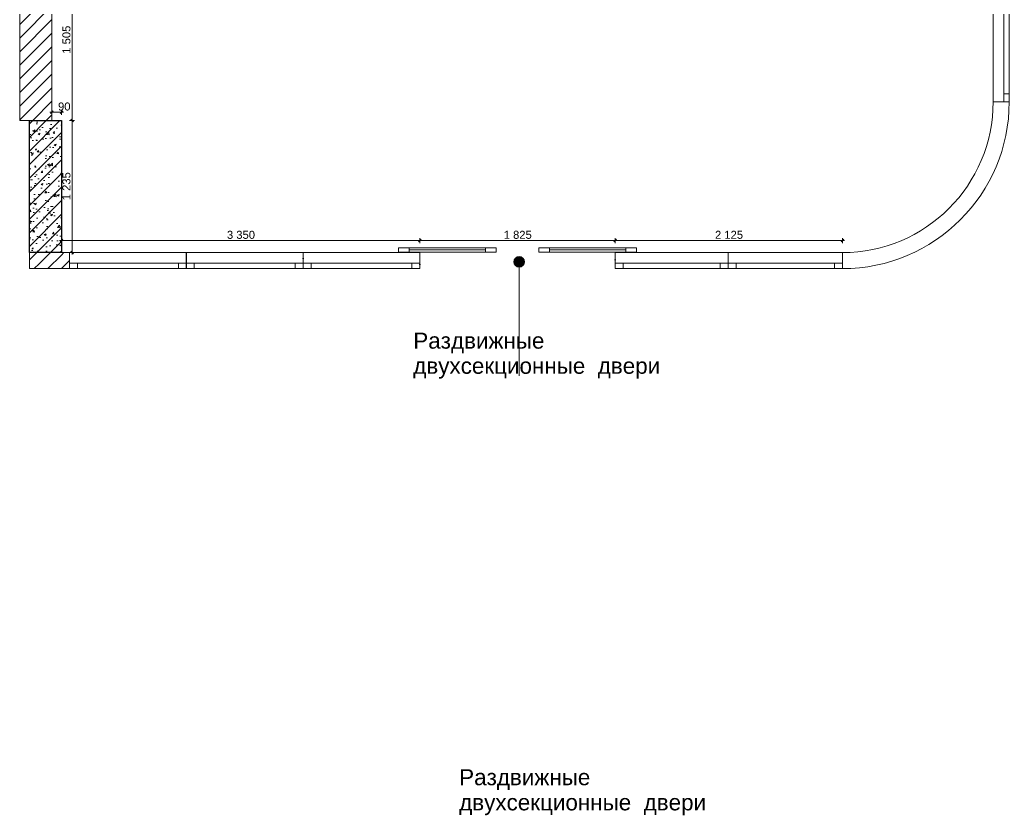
# Model space of a CAD drawing. Header units: millimetres. Extents: x 2336463 to 2579121, y 595385 to 778077.
# Drawn here: x 2449508 to 2458758, y 725320 to 732755 of the extents above; entities that cross this region are included whole.
import ezdxf

# ---------------------------------------------------------------- set-up
doc = ezdxf.new("R2010")
doc.units = ezdxf.units.MM
doc.header["$MEASUREMENT"] = 0
for name, color, linetype in [('+обмер', 7, 'Continuous'), ('+развертка', 7, 'Continuous'), ('сит план', 7, 'Continuous')]:
    doc.layers.add(name, color=color, linetype=linetype)
for name, color, linetype, lineweight in [('+обмер_Ном._пера__1', 7, 'Continuous', 13), ('+развертка_Ном._пера__1', 7, 'Continuous', 13), ('Двери ARCHICAD_Ном._пера__1', 7, 'Continuous', 13), ('Окна ARCHICAD_Ном._пера__1', 7, 'Continuous', 13), ('сит план_Ном._пера__1', 7, 'Continuous', 13), ('сит план_Ном._пера__21', 7, 'Continuous', 30)]:
    doc.layers.add(name, color=color, linetype=linetype, lineweight=lineweight)
doc.layers.add('+обмер_Ном._пера__242', color=7, linetype='Continuous', lineweight=13, true_color=0x1b55b5)
doc.layers.add('сит план_Ном._пера__87', color=7, linetype='Continuous', lineweight=20, true_color=0x6a6a6a)
doc.styles.add('СГЕНЕРИР_СТИЛЬ_1', font='arial.ttf')
doc.dimstyles.new('СГЕНЕРИР_СТИЛЬ__1', dxfattribs={"dimtxt": 75, "dimasz": 23.75, "dimexe": 0.18, "dimexo": 300, "dimgap": 0, "dimtad": 1, "dimtih": 1, "dimtoh": 1, "dimdec": 0, "dimzin": 0, "dimdsep": 46, "dimtxsty": 'СГЕНЕРИР_СТИЛЬ_1', "dimblk": 'ARROWHEAD_6', "dimblk1": 'ARROWHEAD_6', "dimblk2": 'ARROWHEAD_6', "dimcen": 0.09, "dimclrd": 256, "dimclre": 256, "dimclrt": 256, "dimazin": 0, "dimtfac": 1, "dimtdec": 4, "dimtmove": 0, "dimatfit": 3, "dimfxl": 0, "dimtolj": 1, "dimtzin": 0, "dimarcsym": 0})
doc.dimstyles.new('СГЕНЕРИР_СТИЛЬ__2', dxfattribs={"dimtxt": 75, "dimasz": 23.75, "dimexe": 0.18, "dimexo": 300, "dimgap": 0, "dimtad": 1, "dimdec": 0, "dimzin": 0, "dimdsep": 46, "dimtxsty": 'СГЕНЕРИР_СТИЛЬ_1', "dimblk": 'ARROWHEAD_6', "dimblk1": 'ARROWHEAD_6', "dimblk2": 'ARROWHEAD_6', "dimcen": 0.09, "dimclrd": 256, "dimclre": 256, "dimclrt": 256, "dimazin": 0, "dimtfac": 1, "dimtdec": 4, "dimtmove": 0, "dimatfit": 3, "dimfxl": 0, "dimtolj": 1, "dimtzin": 0, "dimarcsym": 0})
doc.dimstyles.new('СГЕНЕРИР_СТИЛЬ__4', dxfattribs={"dimtxt": 75, "dimasz": 23.75, "dimexe": 0.18, "dimexo": 300, "dimgap": 0, "dimtad": 1, "dimtih": 1, "dimtoh": 1, "dimdec": 0, "dimzin": 0, "dimdsep": 46, "dimtxsty": 'СГЕНЕРИР_СТИЛЬ_1', "dimblk": 'ARROWHEAD_6', "dimblk1": 'ARROWHEAD_6', "dimblk2": 'ARROWHEAD_6', "dimcen": 0.09, "dimclrd": 256, "dimclre": 256, "dimclrt": 256, "dimazin": 0, "dimtfac": 1, "dimtdec": 4, "dimtmove": 2, "dimatfit": 3, "dimfxl": 0, "dimtolj": 1, "dimtzin": 0, "dimarcsym": 0})
pattern_1 = [(45, (2086872.015, 585813.69), (-63.639609, 63.639609), [])]

# ---------------------------------------------------------------- blocks, each defined once
blk = doc.blocks.new('Стена_82', base_point=(2449507.9, 733857.9))
at = {"layer": 'сит план_Ном._пера__87', "linetype": 'Continuous', "lineweight": 20, "true_color": 0x6a6a6a}
h = blk.add_hatch(dxfattribs=at)
h.set_pattern_fill('Блоки_Бетонные_Эффективные', color=251, style=0, pattern_type=2)
h.set_pattern_definition(pattern_1)
h.paths.add_polyline_path([(2449507.9, 733857.9), (2449507.9, 731813.9), (2449807.9, 731813.9), (2449807.9, 733857.9)])
at = {"layer": 'сит план_Ном._пера__1', "color": 7, "linetype": 'Continuous', "lineweight": 13, "flags": 128}
for points in [[(2449507.9, 733857.9), (2449507.9, 731813.9)], [(2449807.9, 731813.9), (2449807.9, 733757.9)], [(2449507.9, 731813.9), (2449807.9, 731813.9)]]:
    blk.add_lwpolyline(points, dxfattribs=at)
blk = doc.blocks.new('Стена_86', base_point=(2449597.9, 731813.9))
at = {"layer": 'сит план_Ном._пера__87', "linetype": 'Continuous', "lineweight": 20, "true_color": 0x6a6a6a}
h = blk.add_hatch(dxfattribs=at)
h.set_pattern_fill('Блоки_Бетонные_Эффективные', color=251, style=0, pattern_type=2)
h.set_pattern_definition(pattern_1)
h.paths.add_polyline_path([(2449897.9, 730578.9), (2449897.9, 731813.9), (2449597.9, 731813.9), (2449597.9, 730578.9)])
h = blk.add_hatch(dxfattribs=at)
h.set_pattern_fill('Блоки_Бетонные_Эффективные', color=251, style=0, pattern_type=2)
h.set_pattern_definition(pattern_1)
h.paths.add_polyline_path([(2449897.9, 730578.9), (2449597.9, 730428.9), (2449897.9, 730428.9)])
h = blk.add_hatch(dxfattribs=at)
h.set_pattern_fill('Блоки_Бетонные_Эффективные', color=251, style=0, pattern_type=2)
h.set_pattern_definition(pattern_1)
h.paths.add_polyline_path([(2449597.9, 730578.9), (2449597.9, 730428.9), (2449897.9, 730578.9)])
at = {"layer": 'сит план_Ном._пера__1', "color": 7, "linetype": 'Continuous', "lineweight": 13, "flags": 128}
for points in [[(2449597.9, 731813.9), (2449597.9, 730428.9)], [(2449597.9, 731813.9), (2449897.9, 731813.9)], [(2449897.9, 730578.9), (2449897.9, 731813.9)], [(2449597.9, 730428.9), (2449897.9, 730428.9)]]:
    blk.add_lwpolyline(points, dxfattribs=at)
blk = doc.blocks.new('Окно 25_6')
at = {"layer": 'Окна ARCHICAD_Ном._пера__1', "color": 7, "linetype": 'Continuous', "lineweight": 13}
for p, q in [((-546, 0), (546, 0)), ((-546, 0), (-471, 0)), ((-546, 0), (-546, -50)), ((-546, 0), (-546, -50)), ((-471, 0), (-471, -50)), ((-471, 0), (471, 0)), ((471, -50), (471, 0)), ((471, 0), (546, 0)), ((546, 0), (546, -50)), ((546, 0), (546, -50)), ((-471, -50), (-546, -50)), ((-546, -50), (-546, -150)), ((471, -50), (-471, -50)), ((546, -50), (471, -50)), ((546, -50), (546, -150)), ((-546, -150), (546, -150))]:
    blk.add_line(p, q, dxfattribs=at)
blk = doc.blocks.new('Стена_87', base_point=(2449597.9, 730578.9))
at = {"layer": 'сит план_Ном._пера__87', "linetype": 'Continuous', "lineweight": 20, "true_color": 0x6a6a6a}
h = blk.add_hatch(dxfattribs=at)
h.set_pattern_fill('Блоки_Бетонные_Эффективные', color=251, style=0, pattern_type=2)
h.set_pattern_definition(pattern_1)
h.paths.add_polyline_path([(2449897.9, 730428.9), (2449973.9, 730428.9), (2449973.9, 730578.9), (2449897.9, 730578.9)])
h = blk.add_hatch(dxfattribs=at)
h.set_pattern_fill('Блоки_Бетонные_Эффективные', color=251, style=0, pattern_type=2)
h.set_pattern_definition(pattern_1)
h.paths.add_polyline_path([(2452156.7, 730578.9), (2452156.7, 730428.9), (2452157.1, 730428.9), (2452157.1, 730578.9)])
at = {"layer": 'сит план_Ном._пера__1', "color": 7, "linetype": 'Continuous', "lineweight": 13}
for p, q in [((2449973.9, 730478.9), (2449973.9, 730578.9)), ((2452156.7, 730478.9), (2452156.7, 730578.9)), ((2452157.1, 730478.9), (2452157.1, 730578.9)), ((2453249.1, 730478.9), (2453249.1, 730578.9)), ((2449973.9, 730428.9), (2449973.9, 730478.9)), ((2452156.7, 730428.9), (2452156.7, 730478.9)), ((2452157.1, 730428.9), (2452157.1, 730478.9)), ((2453249.1, 730428.9), (2453249.1, 730478.9))]:
    blk.add_line(p, q, dxfattribs=at)
at = {"layer": 'сит план_Ном._пера__1', "color": 7, "linetype": 'Continuous', "lineweight": 13, "flags": 128}
for points in [[(2449973.9, 730578.9), (2449897.9, 730578.9)], [(2452157.1, 730578.9), (2452156.7, 730578.9)], [(2449897.9, 730428.9), (2449973.9, 730428.9)], [(2452156.7, 730428.9), (2452157.1, 730428.9)]]:
    blk.add_lwpolyline(points, dxfattribs=at)
at = {"layer": 'Окна ARCHICAD_Ном._пера__1', "color": 7, "linetype": 'Continuous', "lineweight": 13, "xscale": -1, "zscale": 1000, "rotation": 180}
for p in [(2450519.9, 730428.9), (2451610.7, 730428.9), (2452703.1, 730428.9)]:
    blk.add_blockref('Окно 25_6', p, dxfattribs=at)
blk = doc.blocks.new('Двупольная Наружная Раздвижная Дверь 25')
at = {"layer": 'Двери ARCHICAD_Ном._пера__1', "color": 7, "linetype": 'Continuous', "lineweight": 13}
for p, q in [((-1012.5, 195), (-1112.5, 195)), ((-1112.5, 195), (-1112.5, 155)), ((-1012.5, 155), (-1012.5, 195)), ((-200, 195), (-300, 195)), ((-300, 195), (-300, 155)), ((-200, 155), (-200, 195)), ((200, 195), (300, 195)), ((200, 155), (200, 195)), ((300, 195), (300, 155)), ((1012.5, 155), (1012.5, 195)), ((1012.5, 195), (1112.5, 195)), ((1112.5, 195), (1112.5, 155)), ((-1112.5, 155), (-1012.5, 155)), ((-300, 175), (-1012.5, 175)), ((-912.5, 0), (-912.5, 150)), ((-300, 155), (-200, 155)), ((300, 155), (200, 155)), ((300, 175), (1012.5, 175)), ((912.5, 0), (912.5, 150)), ((1112.5, 155), (1012.5, 155))]:
    blk.add_line(p, q, dxfattribs=at)
at = {"layer": 'Двери ARCHICAD_Ном._пера__1', "color": 7, "linetype": 'Continuous', "lineweight": 13, "flags": 128}
for points in [[(-300, 195), (-1012.5, 195), (-1012.5, 175), (-300, 175)], [(300, 195), (1012.5, 195), (1012.5, 175), (300, 175)], [(-300, 175), (-1012.5, 175), (-1012.5, 155), (-300, 155)], [(300, 175), (1012.5, 175), (1012.5, 155), (300, 155)]]:
    blk.add_lwpolyline(points, close=True, dxfattribs=at)
blk = doc.blocks.new('Стена_88', base_point=(2453247.9, 730578.9))
at = {"layer": 'сит план_Ном._пера__87', "linetype": 'Continuous', "lineweight": 20, "true_color": 0x6a6a6a}
h = blk.add_hatch(dxfattribs=at)
h.set_pattern_fill('Блоки_Бетонные_Эффективные', color=251, style=0, pattern_type=2)
h.set_pattern_definition(pattern_1)
h.paths.add_polyline_path([(2453248.6, 730578.9), (2453247.9, 730578.9), (2453247.9, 730428.9), (2453248.6, 730428.9)])
at = {"layer": 'сит план_Ном._пера__1', "color": 7, "linetype": 'Continuous', "lineweight": 13}
for p, q in [((2453248.6, 730428.9), (2453248.6, 730578.9)), ((2455073.6, 730428.9), (2455073.6, 730578.9))]:
    blk.add_line(p, q, dxfattribs=at)
at = {"layer": 'сит план_Ном._пера__1', "color": 7, "linetype": 'Continuous', "lineweight": 13, "flags": 128}
blk.add_lwpolyline([(2453248.6, 730578.9), (2453247.9, 730578.9)], dxfattribs=at)
at = {"layer": 'Двери ARCHICAD_Ном._пера__1', "color": 7, "linetype": 'Continuous', "lineweight": 13, "xscale": -1, "zscale": 1000}
blk.add_blockref('Двупольная Наружная Раздвижная Дверь 25', (2454161.1, 730428.9), dxfattribs=at)
blk = doc.blocks.new('Окно 25_7')
at = {"layer": 'Окна ARCHICAD_Ном._пера__1', "color": 7, "linetype": 'Continuous', "lineweight": 13}
for p, q in [((-528.6, 100), (528.6, 100)), ((-528.6, 0), (-528.6, 100)), ((528.6, 0), (528.6, 100)), ((-528.6, 0), (-453.6, 0)), ((-528.6, -50), (-528.6, 0)), ((-528.6, -50), (-528.6, 0)), ((-453.6, 0), (-453.6, -50)), ((-453.6, 0), (453.6, 0)), ((453.6, -50), (453.6, 0)), ((453.6, 0), (528.6, 0)), ((528.6, -50), (528.6, 0)), ((528.6, -50), (528.6, 0)), ((-528.6, -50), (528.6, -50)), ((-453.6, -50), (-528.6, -50)), ((453.6, -50), (-453.6, -50)), ((528.6, -50), (453.6, -50))]:
    blk.add_line(p, q, dxfattribs=at)
blk = doc.blocks.new('Окно 25_8')
at = {"layer": 'Окна ARCHICAD_Ном._пера__1', "color": 7, "linetype": 'Continuous', "lineweight": 13}
for p, q in [((-534, 100), (534, 100)), ((-534, 0), (-534, 100)), ((534, 0), (534, 100)), ((-534, 0), (-459, 0)), ((-534, -50), (-534, 0)), ((-534, -50), (-534, 0)), ((-459, 0), (-459, -50)), ((-459, 0), (459, 0)), ((459, -50), (459, 0)), ((459, 0), (534, 0)), ((534, -50), (534, 0)), ((534, -50), (534, 0)), ((-534, -50), (534, -50)), ((-459, -50), (-534, -50)), ((459, -50), (-459, -50)), ((534, -50), (459, -50))]:
    blk.add_line(p, q, dxfattribs=at)
blk = doc.blocks.new('Стена_89', base_point=(2455072.9, 730578.9))
at = {"layer": 'сит план_Ном._пера__87', "linetype": 'Continuous', "lineweight": 20, "true_color": 0x6a6a6a}
h = blk.add_hatch(dxfattribs=at)
h.set_pattern_fill('Блоки_Бетонные_Эффективные', color=251, style=0, pattern_type=2)
h.set_pattern_definition(pattern_1)
h.paths.add_polyline_path([(2455072.9, 730578.9), (2455072.9, 730428.9), (2455073.1, 730428.9), (2455073.1, 730578.9)])
at = {"layer": 'сит план_Ном._пера__1', "color": 7, "linetype": 'Continuous', "lineweight": 13}
for p, q in [((2455073.1, 730478.9), (2455073.1, 730578.9)), ((2457198.3, 730478.9), (2457198.3, 730578.9)), ((2455073.1, 730428.9), (2455073.1, 730478.9)), ((2457198.3, 730428.9), (2457198.3, 730478.9))]:
    blk.add_line(p, q, dxfattribs=at)
at = {"layer": 'сит план_Ном._пера__1', "color": 7, "linetype": 'Continuous', "lineweight": 13, "flags": 128}
blk.add_lwpolyline([(2455073.1, 730578.9), (2455072.9, 730578.9)], dxfattribs=at)
at = {"layer": 'Окна ARCHICAD_Ном._пера__1', "color": 7, "linetype": 'Continuous', "lineweight": 13, "zscale": 1000, "rotation": 359.9989164331798}
for name, p in [('Окно 25_7', (2455601.7, 730478.9)), ('Окно 25_8', (2456664.3, 730478.9))]:
    blk.add_blockref(name, p, dxfattribs=at)
blk = doc.blocks.new('Окно 25_9')
at = {"layer": 'Окна ARCHICAD_Ном._пера__1', "color": 7, "linetype": 'Continuous', "lineweight": 13}
for p, q in [((-502.5, 100), (502.5, 100)), ((-502.5, 0), (-502.5, 100)), ((502.5, 0), (502.5, 100)), ((-502.5, 0), (-427.5, 0)), ((-502.5, -50), (-502.5, 0)), ((-502.5, -50), (-502.5, 0)), ((-427.5, 0), (-427.5, -50)), ((-427.5, 0), (427.5, 0)), ((427.5, -50), (427.5, 0)), ((427.5, 0), (502.5, 0)), ((502.5, -50), (502.5, 0)), ((502.5, -50), (502.5, 0)), ((-502.5, -50), (502.5, -50)), ((-427.5, -50), (-502.5, -50)), ((427.5, -50), (-427.5, -50)), ((502.5, -50), (427.5, -50))]:
    blk.add_line(p, q, dxfattribs=at)
blk = doc.blocks.new('Стена_90', base_point=(2458757.9, 731988.9))
at = {"layer": 'сит план_Ном._пера__87', "linetype": 'Continuous', "lineweight": 20, "true_color": 0x6a6a6a}
h = blk.add_hatch(dxfattribs=at)
h.set_pattern_fill('Блоки_Бетонные_Эффективные', color=251, style=0, pattern_type=2)
h.set_pattern_definition(pattern_1)
h.paths.add_polyline_path([(2458606.4, 732993.8), (2458606.4, 732993.7), (2458683.3, 732993.8)])
h = blk.add_hatch(dxfattribs=at)
h.set_pattern_fill('Блоки_Бетонные_Эффективные', color=251, style=0, pattern_type=2)
h.set_pattern_definition(pattern_1)
h.paths.add_polyline_path([(2458757.9, 731988.9), (2458607.9, 731988.7), (2458607.9, 731988.6), (2458757.9, 731988.9)])
at = {"layer": 'сит план_Ном._пера__1', "color": 7, "linetype": 'Continuous', "lineweight": 13}
for p, q in [((2458706.4, 732993.8), (2458606.4, 732993.7)), ((2458756.4, 732993.9), (2458706.4, 732993.8)), ((2458707.9, 731988.8), (2458607.9, 731988.7)), ((2458757.9, 731988.9), (2458707.9, 731988.8))]:
    blk.add_line(p, q, dxfattribs=at)
at = {"layer": 'сит план_Ном._пера__1', "color": 7, "linetype": 'Continuous', "lineweight": 13, "flags": 128}
for points in [[(2458606.4, 732993.8), (2458606.4, 732993.6)], [(2458607.9, 731988.6), (2458757.9, 731988.9)], [(2458607.9, 731988.7), (2458607.9, 731988.6)]]:
    blk.add_lwpolyline(points, dxfattribs=at)
at = {"layer": 'Окна ARCHICAD_Ном._пера__1', "color": 7, "linetype": 'Continuous', "lineweight": 13, "xscale": -1, "zscale": 1000, "rotation": 90.08706478415122}
blk.add_blockref('Окно 25_9', (2458707.2, 732491.3), dxfattribs=at)
blk = doc.blocks.new('Линия_1', base_point=(2454176.9, 730492.4))
at = {"layer": '+развертка', "linetype": 'Continuous', "lineweight": 0, "true_color": 0x000000}
blk.add_hatch(color=18, dxfattribs=at).paths.add_polyline_path([(2454126.9, 730492.4), (2454130.7, 730473.2), (2454141.5, 730457), (2454157.7, 730446.2), (2454176.9, 730442.4), (2454196, 730446.2), (2454212.2, 730457), (2454223.1, 730473.2), (2454226.9, 730492.4), (2454223.1, 730511.5), (2454212.2, 730527.7), (2454196, 730538.5), (2454176.9, 730542.4), (2454157.7, 730538.5), (2454141.5, 730527.7), (2454130.7, 730511.5)])
at = {"layer": '+развертка_Ном._пера__1', "color": 7, "linetype": 'Continuous', "lineweight": 13}
blk.add_line((2454176.9, 730442.4), (2454176.9, 729428.3), dxfattribs=at)
blk.add_circle((2454176.9, 730492.4), 50, dxfattribs=at)
blk = doc.blocks.new('*D2152', base_point=(2086872, 585813.7))
at = {"layer": '+обмер_Ном._пера__242', "color": 152, "linetype": 'Continuous', "lineweight": 13, "true_color": 0x1b55b5}
for p, q in [((2450020.6, 731813.9), (2449973.7, 731813.9)), ((2449984.7, 731826.4), (2450009.7, 731801.4)), ((2449997.2, 730578.9), (2449997.2, 731813.9)), ((2450020.6, 730578.9), (2449973.7, 730578.9)), ((2449984.7, 730591.4), (2450009.7, 730566.4)), ((2449997.2, 730560.2), (2449997.2, 730578.9))]:
    blk.add_line(p, q, dxfattribs=at)
at = {"layer": '+обмер_Ном._пера__242', "color": 152, "lineweight": 13, "true_color": 0x1b55b5, "insert": (2449982.2, 731068.2), "char_height": 75, "attachment_point": 7, "rotation": 90, "style": 'СГЕНЕРИР_СТИЛЬ_1'}
blk.add_mtext('\\A1;{\\pql;\\fArial|b0|i0|c204|p38;1\xa0235}', dxfattribs=at)
blk = doc.blocks.new('ARROWHEAD_6')
at = {"color": 0, "linetype": 'Continuous', "lineweight": 0}
for p, q in [((0, 0), (-1, 0)), ((-0.5, -0.5), (0.5, 0.5))]:
    blk.add_line(p, q, dxfattribs=at)
blk = doc.blocks.new('*D2153', base_point=(2086872, 585813.7))
at = {"layer": '+обмер_Ном._пера__242', "color": 152, "linetype": 'Continuous', "lineweight": 13, "true_color": 0x1b55b5}
for p, q in [((2450020.6, 733318.9), (2449973.7, 733318.9)), ((2450009.7, 733306.4), (2449984.7, 733331.4)), ((2449997.2, 733318.9), (2449997.2, 733337.7)), ((2449997.2, 731813.9), (2449997.2, 733318.9)), ((2450020.6, 731813.9), (2449973.7, 731813.9)), ((2449984.7, 731826.4), (2450009.7, 731801.4))]:
    blk.add_line(p, q, dxfattribs=at)
at = {"layer": '+обмер_Ном._пера__242', "color": 152, "lineweight": 13, "true_color": 0x1b55b5, "insert": (2449982.2, 732438.2), "char_height": 75, "attachment_point": 7, "rotation": 90, "style": 'СГЕНЕРИР_СТИЛЬ_1'}
blk.add_mtext('\\A1;{\\pql;\\fArial|b0|i0|c204|p38;1\xa0505}', dxfattribs=at)
blk = doc.blocks.new('*D2154', base_point=(2086872, 585813.7))
at = {"layer": '+обмер_Ном._пера__242', "color": 152, "linetype": 'Continuous', "lineweight": 13, "true_color": 0x1b55b5}
for p, q in [((2449789.1, 731891.2), (2449807.9, 731891.2)), ((2449820.4, 731903.7), (2449795.4, 731878.7)), ((2449807.9, 731867.8), (2449807.9, 731914.6)), ((2449807.9, 731891.2), (2449897.9, 731891.2)), ((2449885.4, 731878.7), (2449910.4, 731903.7)), ((2449897.9, 731867.8), (2449897.9, 731914.6)), ((2449897.9, 731891.2), (2449916.6, 731891.2))]:
    blk.add_line(p, q, dxfattribs=at)
at = {"layer": '+обмер_Ном._пера__242', "color": 152, "lineweight": 13, "true_color": 0x1b55b5, "insert": (2449865.7, 731906.2), "char_height": 75, "attachment_point": 7, "style": 'СГЕНЕРИР_СТИЛЬ_1'}
blk.add_mtext('\\A1;{\\pql;\\fArial|b0|i0|c204|p38;90}', dxfattribs=at)
blk = doc.blocks.new('*D2155', base_point=(2086872, 585813.7))
at = {"layer": '+обмер_Ном._пера__242', "color": 152, "linetype": 'Continuous', "lineweight": 13, "true_color": 0x1b55b5}
for p, q in [((2449879.1, 730691.7), (2449897.9, 730691.7)), ((2449910.4, 730704.2), (2449885.4, 730679.2)), ((2449897.9, 730668.3), (2449897.9, 730715.2)), ((2449897.9, 730691.7), (2453247.9, 730691.7)), ((2453260.4, 730704.2), (2453235.4, 730679.2)), ((2453247.9, 730668.3), (2453247.9, 730715.2))]:
    blk.add_line(p, q, dxfattribs=at)
at = {"layer": '+обмер_Ном._пера__242', "color": 152, "lineweight": 13, "true_color": 0x1b55b5, "insert": (2451444.7, 730706.7), "char_height": 75, "attachment_point": 7, "style": 'СГЕНЕРИР_СТИЛЬ_1'}
blk.add_mtext('\\A1;{\\pql;\\fArial|b0|i0|c204|p38;3\xa0350}', dxfattribs=at)
blk = doc.blocks.new('*D2156', base_point=(2086872, 585813.7))
at = {"layer": '+обмер_Ном._пера__242', "color": 152, "linetype": 'Continuous', "lineweight": 13, "true_color": 0x1b55b5}
for p, q in [((2453260.4, 730704.2), (2453235.4, 730679.2)), ((2453247.9, 730668.3), (2453247.9, 730715.2)), ((2453247.9, 730691.7), (2455072.9, 730691.7)), ((2455085.4, 730704.2), (2455060.4, 730679.2)), ((2455072.9, 730668.3), (2455072.9, 730715.2))]:
    blk.add_line(p, q, dxfattribs=at)
at = {"layer": '+обмер_Ном._пера__242', "color": 152, "lineweight": 13, "true_color": 0x1b55b5, "insert": (2454032.2, 730706.7), "char_height": 75, "attachment_point": 7, "style": 'СГЕНЕРИР_СТИЛЬ_1'}
blk.add_mtext('\\A1;{\\pql;\\fArial|b0|i0|c204|p38;1\xa0825}', dxfattribs=at)
blk = doc.blocks.new('*D2157', base_point=(2086872, 585813.7))
at = {"layer": '+обмер_Ном._пера__242', "color": 152, "linetype": 'Continuous', "lineweight": 13, "true_color": 0x1b55b5}
for p, q in [((2455085.4, 730704.2), (2455060.4, 730679.2)), ((2455072.9, 730668.3), (2455072.9, 730715.2)), ((2455072.9, 730691.7), (2457198.3, 730691.7)), ((2457185.8, 730679.2), (2457210.8, 730704.2)), ((2457198.3, 730668.3), (2457198.3, 730715.2)), ((2457198.3, 730691.7), (2457217.1, 730691.7))]:
    blk.add_line(p, q, dxfattribs=at)
at = {"layer": '+обмер_Ном._пера__242', "color": 152, "lineweight": 13, "true_color": 0x1b55b5, "insert": (2456007.4, 730706.7), "char_height": 75, "attachment_point": 7, "style": 'СГЕНЕРИР_СТИЛЬ_1'}
blk.add_mtext('\\A1;{\\pql;\\fArial|b0|i0|c204|p38;2\xa0125}', dxfattribs=at)

msp = doc.modelspace()

# ---------------------------------------------------------------- hatches: boundary and pattern name
at = {"layer": 'сит план_Ном._пера__1', "linetype": 'Continuous', "lineweight": 13}
h = msp.add_hatch(dxfattribs=at)
h.set_pattern_fill('AR_CONC', style=0, pattern_type=2)
h.set_pattern_definition([(50, (2086872.01, 585813.69), (-182.18467, 15.939086), [19.05, -209.55]), (355, (2086872.01, 585813.69), (-35.24342, 191.056845), [15.24, -167.64058]), (100.451445, (2086887.2, 585812.36), (146.94125, 175.11775), [16.19001, -178.090245]), (46.1842, (2086872.01, 585864.49), (-271.07904, 42.04233), [28.575, -314.325]), (96.63556, (2086894.6, 585860.98), (237.40413, 247.42612), [24.28502, -267.1356]), (351.18415, (2086872.01, 585864.49), (237.40413, 247.42612), [22.85997, -251.45973]), (21, (2086897.41, 585851.79), (-151.61439, 102.2652), [19.05, -209.55]), (326, (2086897.41, 585851.79), (61.80203, 184.18797), [15.24, -167.64]), (71.451445, (2086910.05, 585843.26), (213.41642, 81.92277), [16.19001, -178.08994]), (37.5, (2086872.015, 585813.686), (3.088603, 84.555039), [0, -165.608, 0, -170.18, 0, -168.275]), (7.5, (2086872.015, 585813.69), (66.819663, 100.180575), [0, -97.028, 0, -161.798, 0, -64.135]), (327.5, (2086815.37, 585813.686), (-135.590595, 5.728744), [0, -63.5, 0, -198.12, 0, -262.89]), (317.5, (2086789.97, 585813.69), (148.12918, 25.42649), [0, -82.55, 0, -131.572, 0, -186.69])])
h.paths.add_polyline_path([(2449597.9, 731813.9), (2449897.9, 731813.9), (2449897.9, 730578.9), (2449597.9, 730578.9)])

# ---------------------------------------------------------------- linework, layer by layer
at = {"layer": '+обмер_Ном._пера__1', "color": 7, "linetype": 'Continuous', "lineweight": 13}
for radius in [1560, 1410]:
    msp.add_arc((2457197.9, 731988.9), radius, 269.99892, 359.9979, dxfattribs=at)
at = {"layer": 'сит план_Ном._пера__21', "color": 7, "linetype": 'Continuous', "lineweight": 30, "flags": 128}
msp.add_lwpolyline([(2449597.9, 731813.9), (2449897.9, 731813.9), (2449897.9, 730578.9), (2449597.9, 730578.9)], close=True, dxfattribs=at)

# ---------------------------------------------------------------- block references
at = {"layer": '+развертка', "color": 7, "linetype": 'Continuous', "lineweight": 13}
msp.add_blockref('Линия_1', (2454176.9, 730492.4), dxfattribs=at)
at = {"layer": 'сит план', "color": 7, "lineweight": 13}
for name, p in [('Стена_82', (2449507.9, 733857.9)), ('Стена_90', (2458757.9, 731988.9)), ('Стена_86', (2449597.9, 731813.9)), ('Стена_87', (2449597.9, 730578.9)), ('Стена_88', (2453247.9, 730578.9)), ('Стена_89', (2455072.9, 730578.9))]:
    msp.add_blockref(name, p, dxfattribs=at)

# ---------------------------------------------------------------- texts
at = {"layer": 'сит план_Ном._пера__1', "color": 7, "linetype": 'Continuous', "lineweight": 13, "char_height": 150, "attachment_point": 1, "line_spacing_factor": 0.940037, "style": 'СГЕНЕРИР_СТИЛЬ_1'}
for insert in [(2453186.6, 729831.1), (2453615.7, 725750.5)]:
    msp.add_mtext('\\A1;{\\pql;\\fArial|b0|i0|c204|p38;Раздвижные \\P\\pql;\\fArial|b0|i0|c204|p38;двухсекционные \\fArial|b0|i0|c204|p38; \\fArial|b0|i0|c204|p38;двери}', dxfattribs=dict(at, insert=insert))

# ---------------------------------------------------------------- dimensions: what is measured, and where the dimension line sits
at = {"layer": '+обмер', "color": 152, "linetype": 'Continuous', "lineweight": 13, "true_color": 0x1b55b5}
for base, p1, p2, picture, middle in [((2449997.2, 733318.9), (2449807.9, 731813.9), (2449807.9, 733318.9), '*D2153', (2449944.7, 732567)), ((2449997.2, 731813.9), (2449897.9, 730578.9), (2449807.9, 731813.9), '*D2152', (2449944.7, 731197))]:
    dim = msp.add_linear_dim(base=base, p1=p1, p2=p2, angle=90, dimstyle='СГЕНЕРИР_СТИЛЬ__2', dxfattribs=at)
    dim.commit()
    dim.dimension.update_dxf_attribs({"geometry": picture, "text_midpoint": middle, "dimtype": 160, "text_rotation": 90})
for base, p1, p2, dimstyle, picture, middle in [((2449897.9, 731891.2), (2449807.9, 731813.9), (2449897.9, 731813.9), 'СГЕНЕРИР_СТИЛЬ__4', '*D2154', (2449922.9, 731943.7)), ((2453247.9, 730691.7), (2449897.9, 730578.9), (2453247.9, 730578.9), 'СГЕНЕРИР_СТИЛЬ__1', '*D2155', (2451573.5, 730744.2)), ((2455072.9, 730691.7), (2453247.9, 730578.9), (2455072.9, 730578.9), 'СГЕНЕРИР_СТИЛЬ__1', '*D2156', (2454161, 730744.2)), ((2457198.3, 730691.7), (2455072.9, 730578.9), (2457198.3, 730578.9), 'СГЕНЕРИР_СТИЛЬ__1', '*D2157', (2456136.2, 730744.2))]:
    dim = msp.add_linear_dim(base=base, p1=p1, p2=p2, dimstyle=dimstyle, dxfattribs=at)
    dim.commit()
    dim.dimension.update_dxf_attribs({"geometry": picture, "text_midpoint": middle, "dimtype": 160})

doc.saveas('drawing.dxf')
